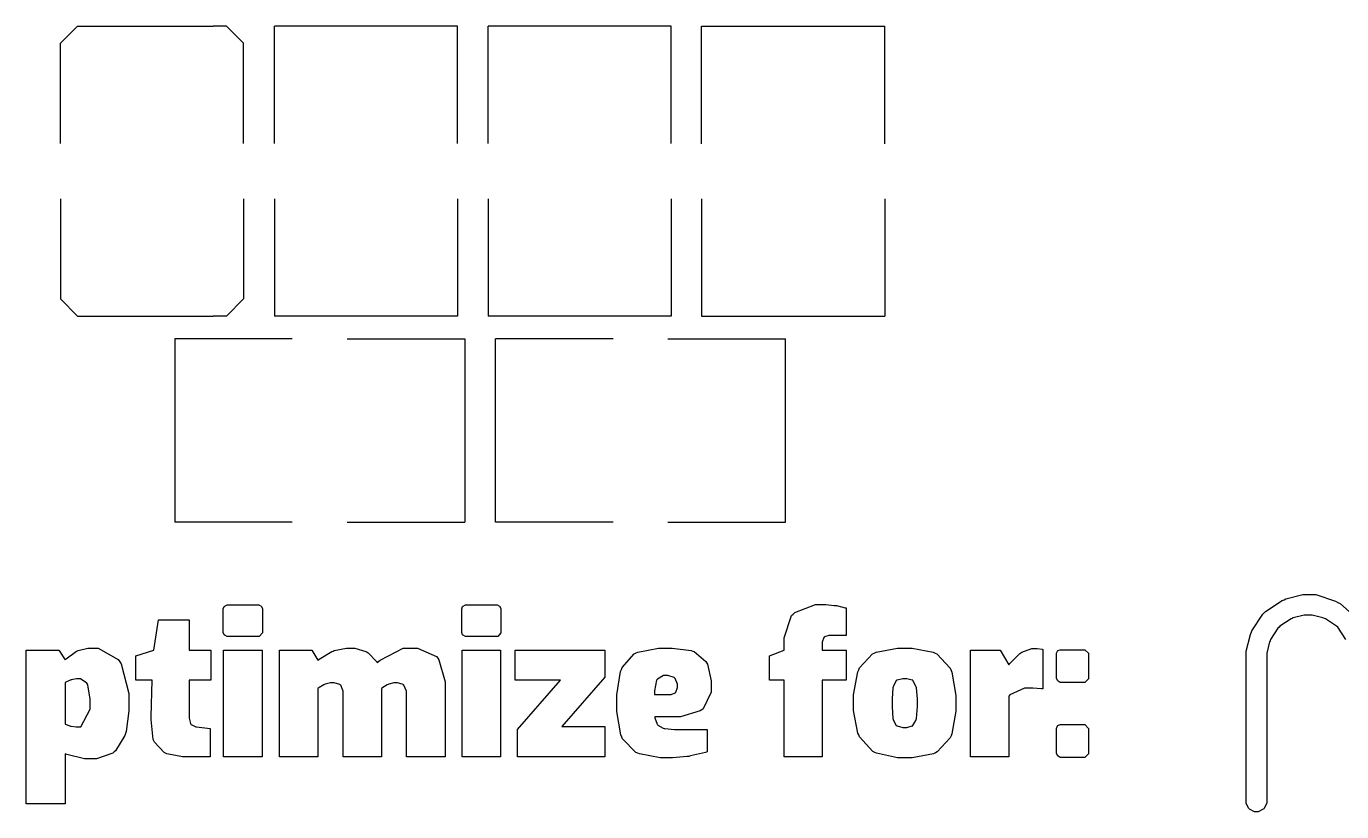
# Model space of a CAD drawing. Extents: x 0 to 132, y 0 to 98.
# Drawn here: x 58.82 to 67.44, y 52.53 to 57.68 of the extents above; entities that cross this region are included whole.
import ezdxf

# ---------------------------------------------------------------- set-up
doc = ezdxf.new("R2010")
doc.units = 0
doc.layers.get('0').update_dxf_attribs({"linetype": 'CONTINUOUS'})

msp = doc.modelspace()

# ---------------------------------------------------------------- linework, layer by layer
at = {"color": 0}
for p, q in [((59.0462, 57.5663), (59.1577, 57.6778)), ((59.1577, 57.6778), (59.1965, 57.6778)), ((59.1965, 57.6778), (59.2459, 57.6778)), ((59.2459, 57.6778), (60.0467, 57.6778)), ((60.0964, 57.6778), (60.0467, 57.6778)), ((60.1334, 57.6778), (60.0964, 57.6778)), ((60.2463, 57.5663), (60.1334, 57.6778)), ((61.6479, 57.6778), (60.4478, 57.6778)), ((60.4478, 56.9087), (60.4478, 57.6778)), ((61.6479, 56.9087), (61.6479, 57.6778)), ((63.0467, 57.6778), (61.8476, 57.6778)), ((61.8476, 56.9087), (61.8476, 57.6778)), ((63.0467, 56.9087), (63.0467, 57.6778)), ((63.2464, 57.6778), (64.4469, 57.6778)), ((63.2464, 56.9076), (63.2464, 57.6778)), ((64.4469, 56.9076), (64.4469, 57.6778)), ((59.0462, 57.5289), (59.0462, 57.5663)), ((60.2463, 57.5289), (60.2463, 57.5663)), ((59.0462, 56.9087), (59.0462, 57.5289)), ((60.2463, 56.9087), (60.2463, 57.5289)), ((59.0462, 56.5478), (59.0462, 55.929)), ((60.2463, 56.5478), (60.2463, 55.929)), ((60.4478, 56.5478), (60.4478, 55.7788)), ((61.6479, 56.5478), (61.6479, 55.7788)), ((61.8476, 56.5478), (61.8476, 55.7788)), ((63.0467, 56.5478), (63.0467, 55.7788)), ((63.2464, 56.5478), (63.2464, 55.7773)), ((64.4469, 56.5478), (64.4469, 55.7773)), ((59.0462, 55.929), (59.0462, 55.892)), ((60.2463, 55.929), (60.2463, 55.892)), ((59.0462, 55.892), (59.1577, 55.7788)), ((60.2463, 55.892), (60.1334, 55.7788)), ((59.1577, 55.7788), (59.1965, 55.7788)), ((59.1965, 55.7788), (59.2459, 55.7788)), ((59.2459, 55.7788), (60.0467, 55.7788)), ((60.0964, 55.7788), (60.0467, 55.7788)), ((60.1334, 55.7788), (60.0964, 55.7788)), ((61.6479, 55.7788), (60.4478, 55.7788)), ((63.0467, 55.7788), (61.8476, 55.7788)), ((63.2464, 55.7773), (64.4469, 55.7773)), ((59.7958, 55.6288), (59.7958, 54.4283)), ((60.5649, 55.6288), (59.7958, 55.6288)), ((60.9258, 55.6288), (61.6948, 55.6288)), ((61.6948, 55.6288), (61.6948, 54.4283)), ((61.8959, 54.4283), (61.8959, 55.6288)), ((62.6664, 55.6288), (61.8959, 55.6288)), ((63.0259, 55.6288), (63.7963, 55.6288)), ((63.7963, 54.4283), (63.7963, 55.6288)), ((60.5649, 54.4283), (59.7958, 54.4283)), ((60.9258, 54.4283), (61.6948, 54.4283)), ((62.6664, 54.4283), (61.8959, 54.4283)), ((63.0259, 54.4283), (63.7963, 54.4283)), ((67.0747, 53.9253), (67.1848, 53.9531)), ((67.1848, 53.9531), (67.2222, 53.9531)), ((67.2222, 53.9531), (67.2705, 53.9531)), ((67.2705, 53.9531), (67.4, 53.9115)), ((60.1126, 53.8607), (60.1197, 53.8759)), ((60.1126, 53.8536), (60.1126, 53.8607)), ((60.1197, 53.8759), (60.1211, 53.8773)), ((60.1211, 53.8773), (60.1225, 53.8787)), ((60.1225, 53.8787), (60.1377, 53.8868)), ((60.1377, 53.8868), (60.143, 53.8868)), ((60.143, 53.8868), (60.3416, 53.8868)), ((60.3416, 53.8868), (60.3458, 53.8868)), ((60.3458, 53.8868), (60.361, 53.8787)), ((60.361, 53.8787), (60.362, 53.8773)), ((60.362, 53.8773), (60.3635, 53.8759)), ((60.3635, 53.8759), (60.3705, 53.8593)), ((60.3705, 53.8593), (60.3705, 53.8536)), ((61.6754, 53.8607), (61.6811, 53.8759)), ((61.6754, 53.8536), (61.6754, 53.8607)), ((61.6811, 53.8759), (61.6825, 53.8773)), ((61.6825, 53.8773), (61.6839, 53.8787)), ((61.6839, 53.8787), (61.7001, 53.8868)), ((61.7001, 53.8868), (61.7058, 53.8868)), ((61.7058, 53.8868), (61.9044, 53.8868)), ((61.9044, 53.8868), (61.9083, 53.8868)), ((61.9083, 53.8868), (61.9234, 53.8787)), ((61.9234, 53.8787), (61.9248, 53.8773)), ((61.9248, 53.8773), (61.9248, 53.8759)), ((61.9248, 53.8759), (61.9319, 53.8593)), ((61.9319, 53.8593), (61.9319, 53.8536)), ((63.857, 53.8371), (63.9932, 53.8896)), ((63.9932, 53.8896), (64.0401, 53.8896)), ((64.0401, 53.8896), (64.0609, 53.8896)), ((64.0609, 53.8896), (64.116, 53.8826)), ((64.116, 53.8826), (64.1244, 53.8812)), ((64.1244, 53.8812), (64.1297, 53.8812)), ((64.1297, 53.8812), (64.1876, 53.8674)), ((64.1876, 53.8674), (64.1932, 53.866)), ((64.1932, 53.866), (64.1932, 53.6857)), ((66.941, 53.8427), (67.05, 53.9157)), ((67.05, 53.9157), (67.0624, 53.92)), ((67.0624, 53.92), (67.0747, 53.9253)), ((67.4, 53.9115), (67.4151, 53.902)), ((67.4151, 53.902), (67.4289, 53.8949)), ((67.4289, 53.8949), (67.5513, 53.7849)), ((59.6579, 53.5891), (59.6896, 53.7877)), ((59.6896, 53.7877), (59.8897, 53.7877)), ((59.8897, 53.7877), (59.8897, 53.5891)), ((60.1126, 53.709), (60.1126, 53.8536)), ((60.3705, 53.8536), (60.3705, 53.709)), ((61.6754, 53.709), (61.6754, 53.8536)), ((61.9319, 53.8536), (61.9319, 53.709)), ((63.7868, 53.6691), (63.8362, 53.8166)), ((63.8362, 53.8166), (63.8471, 53.8261)), ((63.8471, 53.8261), (63.857, 53.8371)), ((66.8514, 53.7161), (66.923, 53.8247)), ((66.923, 53.8247), (66.9325, 53.8332)), ((66.9325, 53.8332), (66.941, 53.8427)), ((67.1079, 53.7944), (67.0348, 53.7464)), ((67.116, 53.7972), (67.1079, 53.7944)), ((67.123, 53.8014), (67.116, 53.7972)), ((67.1946, 53.818), (67.123, 53.8014)), ((67.2222, 53.818), (67.1946, 53.818)), ((67.2454, 53.818), (67.2222, 53.818)), ((67.3171, 53.8014), (67.2454, 53.818)), ((67.3269, 53.7972), (67.3171, 53.8014)), ((67.3336, 53.7944), (67.3269, 53.7972)), ((67.4067, 53.7464), (67.3336, 53.7944)), ((60.1126, 53.7048), (60.1126, 53.709)), ((60.1197, 53.6896), (60.1126, 53.7048)), ((60.1211, 53.6885), (60.1197, 53.6896)), ((60.1225, 53.6871), (60.1211, 53.6885)), ((60.1377, 53.6787), (60.1225, 53.6871)), ((60.3705, 53.7023), (60.3483, 53.6787)), ((60.3705, 53.709), (60.3705, 53.7023)), ((61.6754, 53.7048), (61.6754, 53.709)), ((61.6811, 53.6896), (61.6754, 53.7048)), ((61.6825, 53.6885), (61.6811, 53.6896)), ((61.6839, 53.6871), (61.6825, 53.6885)), ((61.6991, 53.6787), (61.6839, 53.6871)), ((61.9319, 53.7023), (61.9111, 53.6787)), ((61.9319, 53.709), (61.9319, 53.7023)), ((64.0803, 53.6857), (64.0514, 53.6758)), ((64.0913, 53.6857), (64.0803, 53.6857)), ((64.1932, 53.6857), (64.0913, 53.6857)), ((66.8143, 53.5838), (66.8419, 53.691)), ((66.8419, 53.691), (66.8472, 53.7034)), ((66.8472, 53.7034), (66.8514, 53.7161)), ((67.0221, 53.7337), (66.9742, 53.6593)), ((67.0292, 53.7393), (67.0221, 53.7337)), ((67.0348, 53.7464), (67.0292, 53.7393)), ((67.4137, 53.7393), (67.4067, 53.7464)), ((67.419, 53.7337), (67.4137, 53.7393)), ((67.4673, 53.6593), (67.419, 53.7337)), ((59.1633, 53.5876), (59.2254, 53.6014)), ((59.2254, 53.6014), (59.2473, 53.6014)), ((59.2473, 53.6014), (59.2942, 53.6014)), ((59.2942, 53.6014), (59.4237, 53.5284)), ((60.143, 53.6787), (60.1377, 53.6787)), ((60.3416, 53.6787), (60.143, 53.6787)), ((60.3483, 53.6787), (60.3416, 53.6787)), ((60.839, 53.5862), (60.9215, 53.6014)), ((60.9215, 53.6014), (60.9494, 53.6014)), ((60.9494, 53.6014), (60.9755, 53.6014)), ((60.9755, 53.6014), (61.0471, 53.5809)), ((61.142, 53.5245), (61.2909, 53.6014)), ((61.2909, 53.6014), (61.3421, 53.6014)), ((61.3421, 53.6014), (61.3862, 53.6014)), ((61.3862, 53.6014), (61.51, 53.5478)), ((61.7058, 53.6787), (61.6991, 53.6787)), ((61.9044, 53.6787), (61.7058, 53.6787)), ((61.9111, 53.6787), (61.9044, 53.6787)), ((62.829, 53.5767), (62.9652, 53.6014)), ((62.9652, 53.6014), (63.0107, 53.6014)), ((63.0107, 53.6014), (63.0548, 53.6014)), ((63.0548, 53.6014), (63.1776, 53.5862)), ((63.7868, 53.6152), (63.7868, 53.6691)), ((63.7868, 53.5891), (63.7868, 53.6152)), ((64.0472, 53.672), (64.0373, 53.6416)), ((64.0373, 53.6416), (64.0373, 53.6303)), ((64.0373, 53.6303), (64.0373, 53.5891)), ((64.05, 53.6734), (64.0472, 53.672)), ((64.0514, 53.6758), (64.05, 53.6734)), ((64.3901, 53.5753), (64.5308, 53.6014)), ((64.5308, 53.6014), (64.5791, 53.6014)), ((64.5791, 53.6014), (64.6271, 53.6014)), ((64.6271, 53.6014), (64.7637, 53.5753)), ((65.344, 53.5767), (65.4099, 53.6004)), ((65.4099, 53.6004), (65.4322, 53.6004)), ((65.4322, 53.6004), (65.4445, 53.6004)), ((65.4445, 53.6004), (65.4787, 53.5961)), ((66.9671, 53.643), (66.9505, 53.5686)), ((66.9713, 53.6512), (66.9671, 53.643)), ((66.9742, 53.6593), (66.9713, 53.6512)), ((58.8229, 52.5819), (58.8229, 53.5891)), ((58.8229, 53.5891), (59.0367, 53.5891)), ((59.0367, 53.5891), (59.0765, 53.5259)), ((59.0765, 53.5259), (59.0832, 53.5326)), ((59.0832, 53.5326), (59.151, 53.5824)), ((59.151, 53.5824), (59.1577, 53.5852)), ((59.1577, 53.5852), (59.1633, 53.5876)), ((59.4237, 53.5284), (59.4349, 53.5132)), ((59.4349, 53.5132), (59.4445, 53.4995)), ((59.5394, 53.552), (59.6579, 53.5891)), ((59.5394, 53.3922), (59.5394, 53.552)), ((59.8897, 53.5891), (60.0315, 53.5891)), ((60.0315, 53.5891), (60.0315, 53.3922)), ((60.1155, 52.8906), (60.1155, 53.5891)), ((60.1155, 53.5891), (60.3677, 53.5891)), ((60.3677, 53.5891), (60.3677, 52.8906)), ((60.482, 52.8906), (60.482, 53.5891)), ((60.482, 53.5891), (60.6929, 53.5891)), ((60.6929, 53.5891), (60.7328, 53.5231)), ((60.7328, 53.5231), (60.7413, 53.5298)), ((60.7413, 53.5298), (60.8238, 53.5795)), ((60.8238, 53.5795), (60.8323, 53.5824)), ((60.8323, 53.5824), (60.839, 53.5862)), ((61.0471, 53.5809), (61.0553, 53.5767)), ((61.0553, 53.5767), (61.0623, 53.5725)), ((61.0623, 53.5725), (61.1173, 53.516)), ((61.1173, 53.516), (61.1216, 53.5079)), ((61.1216, 53.5079), (61.142, 53.5245)), ((61.51, 53.5478), (61.5184, 53.5368)), ((61.5184, 53.5368), (61.5251, 53.5259)), ((61.5251, 53.5259), (61.5668, 53.3809)), ((61.6783, 52.8906), (61.6783, 53.5891)), ((61.6783, 53.5891), (61.9291, 53.5891)), ((61.9291, 53.5891), (61.9291, 52.8906)), ((62.0254, 53.3922), (62.0254, 53.5891)), ((62.0254, 53.5891), (62.6124, 53.5891)), ((62.6124, 53.5891), (62.6124, 53.4113)), ((62.7257, 53.4762), (62.8054, 53.5658)), ((62.8054, 53.5658), (62.8177, 53.5711)), ((62.8177, 53.5711), (62.829, 53.5767)), ((63.1776, 53.5862), (63.1885, 53.5824)), ((63.1885, 53.5824), (63.1984, 53.5795)), ((63.1984, 53.5795), (63.2753, 53.5146)), ((63.2753, 53.5146), (63.2809, 53.5051)), ((63.6916, 53.552), (63.7868, 53.5891)), ((63.6916, 53.3922), (63.6916, 53.552)), ((64.0373, 53.5891), (64.1932, 53.5891)), ((64.1932, 53.5891), (64.1932, 53.3922)), ((64.28, 53.4734), (64.3654, 53.5658)), ((64.3654, 53.5658), (64.3777, 53.57)), ((64.3777, 53.57), (64.3901, 53.5753)), ((64.7637, 53.5753), (64.776, 53.57)), ((64.776, 53.57), (64.7869, 53.5644)), ((64.7869, 53.5644), (64.8751, 53.4705)), ((65.0074, 52.8906), (65.0074, 53.5891)), ((65.0074, 53.5891), (65.2032, 53.5891)), ((65.2032, 53.5891), (65.2597, 53.4928)), ((65.2653, 53.5009), (65.3313, 53.5672)), ((65.3313, 53.5672), (65.3383, 53.5711)), ((65.3383, 53.5711), (65.344, 53.5767)), ((65.4787, 53.5961), (65.483, 53.5947)), ((65.483, 53.5947), (65.483, 53.3358)), ((65.5712, 53.5686), (65.5782, 53.5838)), ((65.5712, 53.5615), (65.5712, 53.5686)), ((65.5712, 53.4088), (65.5712, 53.5615)), ((65.5782, 53.5838), (65.5796, 53.5852)), ((65.5796, 53.5852), (65.5807, 53.5862)), ((65.5807, 53.5862), (65.5959, 53.5919)), ((65.5959, 53.5919), (65.6015, 53.5919)), ((65.6015, 53.5919), (65.749, 53.5919)), ((65.749, 53.5919), (65.7571, 53.5919)), ((65.7571, 53.5919), (65.7821, 53.57)), ((65.7821, 53.57), (65.7821, 53.5615)), ((65.7821, 53.5615), (65.7821, 53.4088)), ((66.8143, 53.5436), (66.8143, 53.5838)), ((66.8143, 52.5985), (66.8143, 53.5436)), ((66.9505, 53.5686), (66.9505, 53.5436)), ((66.9505, 53.5436), (66.9505, 52.5985)), ((59.4445, 53.4995), (59.4942, 53.3054)), ((62.6911, 53.2956), (62.7158, 53.4501)), ((62.7158, 53.4501), (62.7214, 53.4624)), ((62.7214, 53.4624), (62.7257, 53.4762)), ((63.2809, 53.5051), (63.2852, 53.497)), ((63.2852, 53.497), (63.3084, 53.3894)), ((64.2426, 53.297), (64.2705, 53.4472)), ((64.2705, 53.4472), (64.2758, 53.4596)), ((64.2758, 53.4596), (64.28, 53.4734)), ((64.8751, 53.4705), (64.8808, 53.4568)), ((64.8808, 53.4568), (64.885, 53.4444)), ((64.885, 53.4444), (64.9111, 53.2927)), ((65.2597, 53.4928), (65.2653, 53.5009)), ((59.0779, 53.377), (59.0765, 53.3742)), ((59.0765, 53.3742), (59.0765, 53.104)), ((59.1111, 53.3936), (59.0779, 53.377)), ((59.115, 53.3936), (59.1111, 53.3936)), ((59.1178, 53.3947), (59.115, 53.3936)), ((59.151, 53.4017), (59.1178, 53.3947)), ((59.1633, 53.4017), (59.151, 53.4017)), ((59.1771, 53.4017), (59.1633, 53.4017)), ((59.2197, 53.3728), (59.1771, 53.4017)), ((59.224, 53.3658), (59.2197, 53.3728)), ((59.2268, 53.3605), (59.224, 53.3658)), ((59.242, 53.2709), (59.2268, 53.3605)), ((59.6484, 53.3922), (59.5394, 53.3922)), ((59.6417, 53.1523), (59.6484, 53.3922)), ((60.0315, 53.3922), (59.8897, 53.3922)), ((59.8897, 53.3922), (59.8897, 53.1551)), ((60.7356, 53.3396), (60.7328, 53.3358)), ((60.7716, 53.3619), (60.7356, 53.3396)), ((60.7755, 53.3633), (60.7716, 53.3619)), ((60.7797, 53.3658), (60.7755, 53.3633)), ((60.8157, 53.3756), (60.7797, 53.3658)), ((60.8295, 53.3756), (60.8157, 53.3756)), ((60.8404, 53.3756), (60.8295, 53.3756)), ((60.8764, 53.3633), (60.8404, 53.3756)), ((60.8803, 53.3605), (60.8764, 53.3633)), ((60.8831, 53.359), (60.8803, 53.3605)), ((60.8983, 53.3217), (60.8831, 53.359)), ((61.1519, 53.3396), (61.1491, 53.3358)), ((61.1875, 53.3619), (61.1519, 53.3396)), ((61.1932, 53.3633), (61.1875, 53.3619)), ((61.1974, 53.3658), (61.1932, 53.3633)), ((61.2302, 53.3756), (61.1974, 53.3658)), ((61.244, 53.3756), (61.2302, 53.3756)), ((61.2553, 53.3756), (61.244, 53.3756)), ((61.2909, 53.3633), (61.2553, 53.3756)), ((61.2937, 53.3605), (61.2909, 53.3633)), ((61.2965, 53.359), (61.2937, 53.3605)), ((61.3145, 53.3217), (61.2965, 53.359)), ((61.5668, 53.3809), (61.5668, 53.3329)), ((62.3231, 53.3922), (62.0254, 53.3922)), ((62.0406, 53.0684), (62.3231, 53.3922)), ((62.6124, 53.4113), (62.3302, 53.0888)), ((62.9514, 53.3922), (62.9377, 53.3231)), ((62.9557, 53.3961), (62.9514, 53.3922)), ((62.9585, 53.4003), (62.9557, 53.3961)), ((62.9969, 53.4226), (62.9585, 53.4003)), ((63.0107, 53.4226), (62.9969, 53.4226)), ((63.0245, 53.4226), (63.0107, 53.4226)), ((63.0661, 53.4098), (63.0245, 53.4226)), ((63.07, 53.4074), (63.0661, 53.4098)), ((63.0728, 53.4046), (63.07, 53.4074)), ((63.088, 53.3672), (63.0728, 53.4046)), ((63.0784, 53.315), (63.088, 53.3439)), ((63.088, 53.3534), (63.088, 53.3672)), ((63.088, 53.3439), (63.088, 53.3534)), ((63.3084, 53.3894), (63.3084, 53.3534)), ((63.3084, 53.3534), (63.3084, 53.315)), ((63.7868, 53.3922), (63.6916, 53.3922)), ((63.7868, 52.8906), (63.7868, 53.3922)), ((64.1932, 53.3922), (64.0373, 53.3922)), ((64.0373, 53.3922), (64.0373, 52.8906)), ((64.5005, 53.3425), (64.4948, 53.2694)), ((64.5019, 53.3481), (64.5005, 53.3425)), ((64.5033, 53.3534), (64.5019, 53.3481)), ((64.5223, 53.3908), (64.5033, 53.3534)), ((64.5252, 53.3922), (64.5223, 53.3908)), ((64.528, 53.3936), (64.5252, 53.3922)), ((64.5654, 53.4017), (64.528, 53.3936)), ((64.5791, 53.4017), (64.5654, 53.4017)), ((64.5901, 53.4017), (64.5791, 53.4017)), ((64.6257, 53.3936), (64.5901, 53.4017)), ((64.6299, 53.3922), (64.6257, 53.3936)), ((64.6314, 53.3908), (64.6299, 53.3922)), ((64.6508, 53.3534), (64.6314, 53.3908)), ((64.6522, 53.3481), (64.6508, 53.3534)), ((64.6536, 53.3425), (64.6522, 53.3481)), ((64.6603, 53.2709), (64.6536, 53.3425)), ((65.363, 53.3411), (65.2653, 53.297)), ((65.399, 53.3411), (65.363, 53.3411)), ((65.417, 53.3411), (65.399, 53.3411)), ((65.4734, 53.3368), (65.417, 53.3411)), ((65.5712, 53.4046), (65.5712, 53.4088)), ((65.5796, 53.3894), (65.5712, 53.4046)), ((65.5821, 53.3866), (65.5796, 53.3894)), ((65.5821, 53.3852), (65.5821, 53.3866)), ((65.5959, 53.3785), (65.5821, 53.3852)), ((65.6015, 53.3785), (65.5959, 53.3785)), ((65.749, 53.3785), (65.6015, 53.3785)), ((65.7571, 53.3785), (65.749, 53.3785)), ((65.7821, 53.4017), (65.7571, 53.3785)), ((65.7821, 53.4088), (65.7821, 53.4017)), ((59.242, 53.2391), (59.242, 53.2709)), ((59.4942, 53.3054), (59.4942, 53.2391)), ((60.7328, 53.3358), (60.7328, 52.8906)), ((60.8983, 53.3079), (60.8983, 53.3217)), ((60.8983, 52.8906), (60.8983, 53.3079)), ((61.1491, 53.3358), (61.1491, 52.8906)), ((61.3145, 53.3079), (61.3145, 53.3217)), ((61.3145, 52.8906), (61.3145, 53.3079)), ((61.5668, 53.3329), (61.5668, 52.8906)), ((62.6911, 53.2391), (62.6911, 53.2956)), ((62.9377, 53.3231), (62.9377, 53.2998)), ((62.9377, 53.2998), (63.0396, 53.2998)), ((63.0396, 53.2998), (63.0481, 53.2998)), ((63.0481, 53.2998), (63.0742, 53.3107)), ((63.0742, 53.3107), (63.077, 53.3121)), ((63.077, 53.3121), (63.0784, 53.315)), ((63.3084, 53.315), (63.2576, 53.2059)), ((64.2426, 53.2419), (64.2426, 53.297)), ((64.4948, 53.2694), (64.4948, 53.2447)), ((64.6603, 53.2447), (64.6603, 53.2709)), ((64.9111, 53.2927), (64.9111, 53.2419)), ((65.2653, 53.297), (65.2597, 53.2874)), ((65.2597, 53.2874), (65.2597, 52.8906)), ((65.483, 53.3358), (65.4734, 53.3368)), ((59.1799, 53.086), (59.242, 53.2021)), ((59.242, 53.2021), (59.242, 53.2391)), ((59.4942, 53.1908), (59.4762, 53.0571)), ((59.4942, 53.2391), (59.4942, 53.1908)), ((62.6911, 53.1883), (62.6911, 53.2391)), ((62.7186, 53.0338), (62.6911, 53.1883)), ((63.2368, 53.1908), (63.1074, 53.1523)), ((63.2478, 53.1978), (63.2368, 53.1908)), ((63.2576, 53.2059), (63.2478, 53.1978)), ((64.2426, 53.1936), (64.2426, 53.2419)), ((64.2705, 53.0461), (64.2426, 53.1936)), ((64.4948, 53.2447), (64.4948, 53.2172)), ((64.4948, 53.2172), (64.5005, 53.1414)), ((64.6536, 53.1414), (64.6603, 53.2197)), ((64.6603, 53.2197), (64.6603, 53.2447)), ((64.9111, 53.1894), (64.885, 53.0419)), ((64.9111, 53.2419), (64.9111, 53.1894)), ((59.0765, 53.104), (59.0779, 53.104)), ((59.0779, 53.104), (59.1083, 53.0931)), ((59.1083, 53.0931), (59.1125, 53.0916)), ((59.1125, 53.0916), (59.1164, 53.0916)), ((59.1164, 53.0916), (59.1495, 53.086)), ((59.1495, 53.086), (59.1605, 53.086)), ((59.1605, 53.086), (59.1799, 53.086)), ((59.6403, 53.1357), (59.6417, 53.1523)), ((59.654, 53.0049), (59.6403, 53.1357)), ((59.8897, 53.1551), (59.8897, 53.1428)), ((59.8897, 53.1428), (59.8978, 53.1082)), ((59.8978, 53.1082), (59.9006, 53.104)), ((59.9006, 53.104), (59.902, 53.1026)), ((59.902, 53.1026), (59.9338, 53.0874)), ((59.9338, 53.0874), (59.9376, 53.086)), ((59.9376, 53.086), (60.0273, 53.0765)), ((62.3302, 53.0888), (62.6124, 53.0888)), ((62.6124, 53.0888), (62.6124, 52.8906)), ((63.0647, 53.1523), (62.9405, 53.1523)), ((62.9405, 53.1523), (62.9405, 53.1467)), ((62.9405, 53.1467), (62.9557, 53.1054)), ((62.9557, 53.1054), (62.9585, 53.1012)), ((62.9585, 53.1012), (62.9599, 53.0987)), ((62.9599, 53.0987), (62.9955, 53.0779)), ((63.1074, 53.1523), (63.0647, 53.1523)), ((64.5005, 53.1414), (64.5019, 53.1343)), ((64.5019, 53.1343), (64.5033, 53.129)), ((64.5033, 53.129), (64.5223, 53.0959)), ((64.5223, 53.0959), (64.5252, 53.0945)), ((64.5252, 53.0945), (64.528, 53.0931)), ((64.528, 53.0931), (64.5654, 53.0835)), ((64.5654, 53.0835), (64.5791, 53.0835)), ((64.5791, 53.0835), (64.5915, 53.0835)), ((64.5915, 53.0835), (64.6257, 53.0931)), ((64.6257, 53.0931), (64.6299, 53.0945)), ((64.6299, 53.0945), (64.6314, 53.0959)), ((64.6314, 53.0959), (64.6508, 53.129)), ((64.6508, 53.129), (64.6522, 53.1343)), ((64.6522, 53.1343), (64.6536, 53.1414)), ((65.5712, 53.0751), (65.5782, 53.0931)), ((65.5782, 53.0931), (65.5796, 53.0945)), ((65.5796, 53.0945), (65.5807, 53.0959)), ((65.5807, 53.0959), (65.5959, 53.1012)), ((65.5959, 53.1012), (65.6015, 53.1012)), ((65.6015, 53.1012), (65.749, 53.1012)), ((65.749, 53.1012), (65.7571, 53.1012)), ((65.7571, 53.1012), (65.7821, 53.0765)), ((59.4692, 53.031), (59.4071, 52.929)), ((59.4734, 53.0433), (59.4692, 53.031)), ((59.4762, 53.0571), (59.4734, 53.0433)), ((59.6579, 52.9953), (59.654, 53.0049)), ((59.6621, 52.9869), (59.6579, 52.9953)), ((60.0273, 53.0765), (60.0273, 52.8906)), ((62.0406, 52.8906), (62.0406, 53.0684)), ((62.7242, 53.02), (62.7186, 53.0338)), ((62.7295, 53.0077), (62.7242, 53.02)), ((62.8167, 52.9195), (62.7295, 53.0077)), ((62.9955, 53.0779), (63.0012, 53.0765)), ((63.0012, 53.0765), (63.0054, 53.0751)), ((63.0054, 53.0751), (63.07, 53.0684)), ((63.07, 53.0684), (63.0922, 53.0684)), ((63.0922, 53.0684), (63.2837, 53.0684)), ((63.2837, 53.0684), (63.2837, 52.9223)), ((64.2758, 53.0338), (64.2705, 53.0461)), ((64.28, 53.0214), (64.2758, 53.0338)), ((64.3682, 52.9262), (64.28, 53.0214)), ((64.8751, 53.0158), (64.7898, 52.9237)), ((64.8808, 53.0281), (64.8751, 53.0158)), ((64.885, 53.0419), (64.8808, 53.0281)), ((65.5712, 53.0684), (65.5712, 53.0751)), ((65.5712, 52.9167), (65.5712, 53.0684)), ((65.7821, 53.0765), (65.7821, 53.0684)), ((65.7821, 53.0684), (65.7821, 52.9167)), ((59.0875, 52.9057), (59.0765, 52.911)), ((59.0765, 52.911), (59.0765, 52.5819)), ((59.3894, 52.9153), (59.2818, 52.8782)), ((59.399, 52.9223), (59.3894, 52.9153)), ((59.4071, 52.929), (59.399, 52.9223)), ((59.7256, 52.9181), (59.6621, 52.9869)), ((59.7352, 52.9138), (59.7256, 52.9181)), ((59.7436, 52.911), (59.7352, 52.9138)), ((59.8456, 52.8906), (59.7436, 52.911)), ((62.829, 52.9138), (62.8167, 52.9195)), ((62.84, 52.9096), (62.829, 52.9138)), ((62.9751, 52.8835), (62.84, 52.9096)), ((63.2725, 52.9195), (63.1733, 52.8959)), ((63.2837, 52.9223), (63.2725, 52.9195)), ((64.3805, 52.9195), (64.3682, 52.9262)), ((64.3915, 52.9138), (64.3805, 52.9195)), ((64.5294, 52.8835), (64.3915, 52.9138)), ((64.7665, 52.911), (64.6257, 52.8835)), ((64.7788, 52.9167), (64.7665, 52.911)), ((64.7898, 52.9237), (64.7788, 52.9167)), ((65.5712, 52.9124), (65.5712, 52.9167)), ((65.5796, 52.8973), (65.5712, 52.9124)), ((65.7821, 52.9096), (65.7571, 52.8863)), ((65.7821, 52.9167), (65.7821, 52.9096)), ((59.2046, 52.8782), (59.0875, 52.9057)), ((59.2473, 52.8782), (59.2046, 52.8782)), ((59.2818, 52.8782), (59.2473, 52.8782)), ((59.8826, 52.8906), (59.8456, 52.8906)), ((60.0273, 52.8906), (59.8826, 52.8906)), ((60.3677, 52.8906), (60.1155, 52.8906)), ((60.7328, 52.8906), (60.482, 52.8906)), ((61.1491, 52.8906), (60.8983, 52.8906)), ((61.5668, 52.8906), (61.3145, 52.8906)), ((61.9291, 52.8906), (61.6783, 52.8906)), ((62.6124, 52.8906), (62.0406, 52.8906)), ((63.0245, 52.8835), (62.9751, 52.8835)), ((63.0562, 52.8835), (63.0245, 52.8835)), ((63.1529, 52.892), (63.0562, 52.8835)), ((63.1638, 52.8934), (63.1529, 52.892)), ((63.1733, 52.8959), (63.1638, 52.8934)), ((64.0373, 52.8906), (63.7868, 52.8906)), ((64.5791, 52.8835), (64.5294, 52.8835)), ((64.6257, 52.8835), (64.5791, 52.8835)), ((65.2597, 52.8906), (65.0074, 52.8906)), ((65.5821, 52.8959), (65.5796, 52.8973)), ((65.5821, 52.8948), (65.5821, 52.8959)), ((65.5959, 52.8863), (65.5821, 52.8948)), ((65.6015, 52.8863), (65.5959, 52.8863)), ((65.749, 52.8863), (65.6015, 52.8863)), ((65.7571, 52.8863), (65.749, 52.8863)), ((59.0765, 52.5819), (58.8229, 52.5819)), ((66.8143, 52.5872), (66.8143, 52.5985)), ((66.8295, 52.5544), (66.8143, 52.5872)), ((66.9505, 52.5872), (66.9325, 52.5544)), ((66.9505, 52.5985), (66.9505, 52.5872)), ((66.8334, 52.5501), (66.8295, 52.5544)), ((66.8362, 52.5473), (66.8334, 52.5501)), ((66.8694, 52.5307), (66.8362, 52.5473)), ((66.8817, 52.5307), (66.8694, 52.5307)), ((66.8927, 52.5307), (66.8817, 52.5307)), ((66.9258, 52.5473), (66.8927, 52.5307)), ((66.9301, 52.5501), (66.9258, 52.5473)), ((66.9325, 52.5544), (66.9301, 52.5501))]:
    msp.add_line(p, q, dxfattribs=at)

doc.saveas('drawing.dxf')
